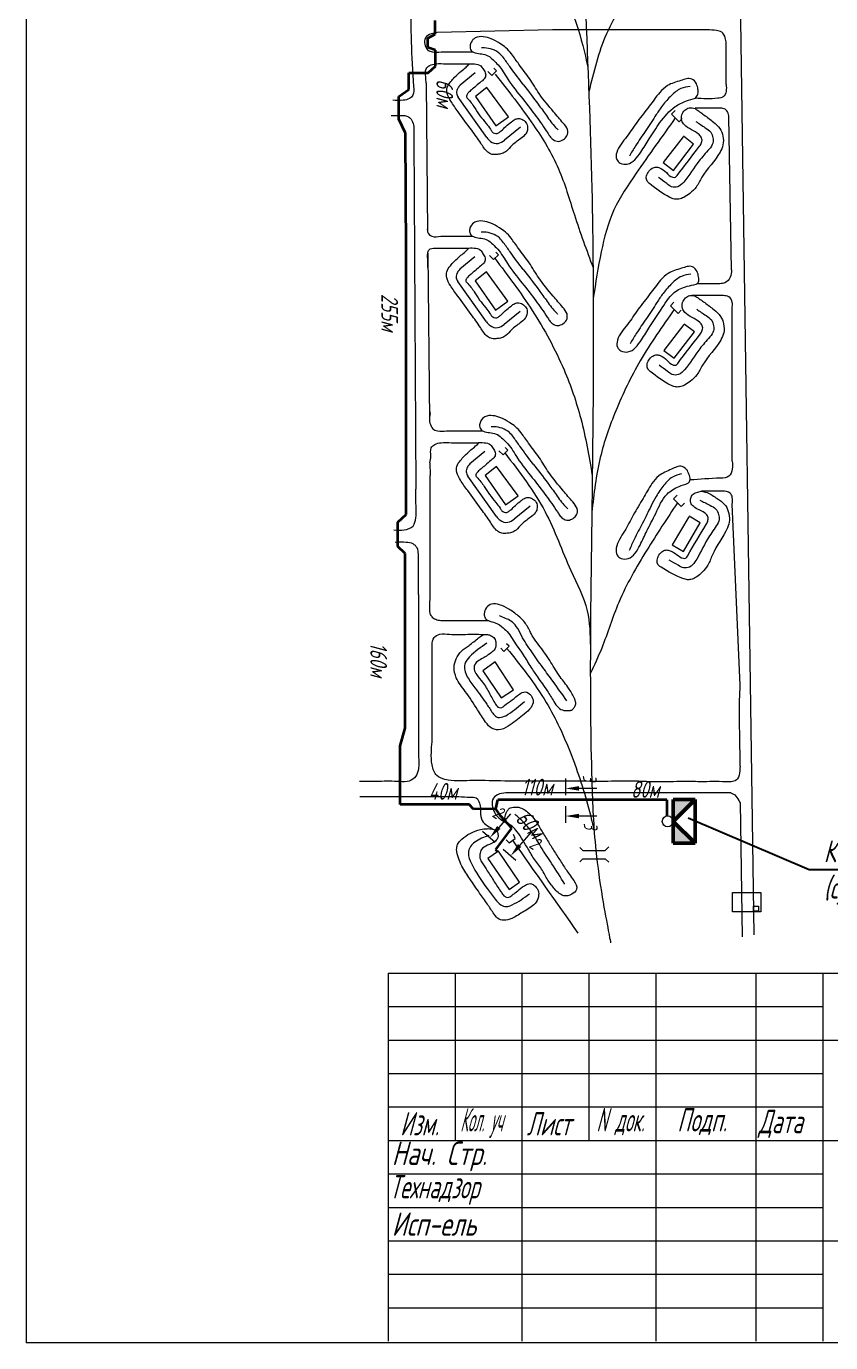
# Model space of a CAD drawing. Header units: millimetres. Extents: x 13096 to 18634, y -492 to 9335.
# Drawn here: x 16595 to 17082, y -492 to 305 of the extents above; entities that cross this region are included whole.
import ezdxf
from ezdxf import colors
from ezdxf.entities.mleader import LeaderData, LeaderLine
from ezdxf.math import Vec2, Vec3

# ---------------------------------------------------------------- set-up
doc = ezdxf.new("R2010")
doc.units = ezdxf.units.MM
for name, color, linetype, lineweight in [('Линия выноска', 137, 'Continuous', 20), ('Линия связи (Вновь)', 3, 'Continuous', 60), ('Рамка толстая', 7, 'Continuous', 60), ('Строительный', 251, 'Continuous', 13), ('ТаБлица', 253, 'Continuous', 25), ('текст', 7, 'Continuous', 25), ('Щиты пульты (Вновь)', 5, 'Continuous', 50), ('Элемент эл. схем', 7, 'Continuous', 35)]:
    doc.layers.add(name, color=color, linetype=linetype, lineweight=lineweight)
doc.styles.add('Simplex', font='simplex.shx', dxfattribs={"width": 0.7, "oblique": 15})

# ---------------------------------------------------------------- blocks, each defined once
blk = doc.blocks.new('A$C4BB167BF')
at = {"layer": 'Щиты пульты (Вновь)', "true_color": 0xc7c8ca}
h = blk.add_hatch(color=9, dxfattribs=at)
h.paths.add_polyline_path([(0, 3), (0, 0), (3, 3)])
h.paths.add_polyline_path([(6, 3), (3, 3), (6, 0)])
at = {"layer": 'Щиты пульты (Вновь)', "color": 252, "true_color": 0x939598}
for p, q in [((0, 3), (0, 0)), ((6, 3), (0, 3)), ((0, 0), (3, 3)), ((3, 3), (6, 0)), ((6, 0), (6, 3)), ((0, 0), (6, 0))]:
    blk.add_line(p, q, dxfattribs=at)
blk = doc.blocks.new('_None')

msp = doc.modelspace()

# ---------------------------------------------------------------- linework, layer by layer
at = {"color": 18, "lineweight": 20, "true_color": 0x000000}
for p, q in [((17021.50681, -159.52561), (17023.89668, -160.69857)), ((17023.89668, -160.69857), (17025.71177, -163.11622)), ((17025.71177, -163.11622), (17026.35766, -164.06932)), ((17026.35766, -164.06932), (17027.15426, -165.61238)), ((16814.02055, -268.63448), (17563.27055, -268.63448)), ((16814.02055, -268.63448), (16814.02055, -491.38448)), ((16854.52055, -268.63448), (16854.52055, -369.88448)), ((16895.02055, -268.63448), (16895.02055, -491.38448)), ((16935.52055, -268.63448), (16935.52055, -369.88448)), ((16976.02055, -268.63448), (16976.02055, -491.38448)), ((17036.77055, -268.63448), (17036.77055, -491.38448)), ((17077.27055, -268.63448), (17077.27055, -491.38448)), ((16814.02055, -288.88448), (17077.27055, -288.88448)), ((16814.02055, -309.13448), (17077.27055, -309.13448)), ((17077.27055, -309.13448), (17563.27055, -309.13448)), ((16814.02055, -329.38448), (17077.27055, -329.38448)), ((16814.02055, -349.63448), (17077.27055, -349.63448)), ((16814.02055, -369.88448), (17563.27055, -369.88448)), ((16814.02055, -390.13448), (17077.27055, -390.13448)), ((16814.02055, -410.38448), (17077.27055, -410.38448)), ((16814.02055, -430.63448), (17077.27055, -430.63448)), ((17077.27055, -430.63448), (17563.27055, -430.63448)), ((16814.02055, -450.88448), (17077.27055, -450.88448)), ((16814.02055, -471.13448), (17077.27055, -471.13448))]:
    msp.add_line(p, q, dxfattribs=at)
for points in [[(17022.63284, -219.80198), (17039.67821, -219.80198), (17039.67821, -231.47258), (17022.57566, -231.47258)], [(17035.28784, -228.04621), (17038.35394, -228.04621), (17038.35394, -231.12932), (17035.28784, -231.12932)]]:
    msp.add_lwpolyline(points, close=True, dxfattribs=at)
at = {"layer": 'Линия связи (Вновь)', "color": 18, "lineweight": 35, "true_color": 0x000000}
for p, q in [((16842.45811, 299.70738), (16842.45811, 308.06943)), ((16838.01745, 297.34639), (16842.45811, 299.70738)), ((16838.01745, 291.70744), (16838.01745, 297.34639)), ((16842.59554, 290.04137), (16838.01745, 291.70744)), ((16842.59554, 280.4249), (16842.59554, 290.04137)), ((16838.1233, 276.44233), (16842.59554, 280.4249)), ((16826.4476, 276.44233), (16838.1233, 276.44233)), ((16826.4476, 266.21803), (16826.4476, 276.44233)), ((16820.5421, 262.02754), (16826.4476, 266.21803)), ((16820.5421, 248.30305), (16820.5421, 262.02754)), ((16824.48448, 239.96304), (16820.5421, 248.30305)), ((16824.79029, 167.52391), (16824.48448, 239.96304)), ((16824.86844, 8.93744), (16824.79029, 167.52391)), ((16819.92582, 4.43196), (16824.86844, 8.93744)), ((16819.91555, -10.36771), (16819.92582, 4.43196)), ((16824.37221, -14.48341), (16819.91555, -10.36771)), ((16824.32984, -120.37387), (16824.37221, -14.48341)), ((16821.22522, -131.04432), (16824.32984, -120.37387)), ((16821.26026, -166.62016), (16821.22389, -131.00389)), ((16862.95461, -166.59944), (16821.26026, -166.62016)), ((16865.64878, -169.31626), (16862.95461, -166.59944)), ((16879.24687, -169.141), (16880.43635, -163.62748)), ((16982.80931, -163.62748), (16880.43635, -163.62748)), ((16982.80931, -163.62748), (16982.80931, -173.4581)), ((16879.24687, -169.141), (16865.64878, -169.31626)), ((16881.92752, -173.31238), (16879.24687, -169.141)), ((16888.93433, -180.76935), (16881.92752, -173.31238)), ((16879.1866, -193.67829), (16888.93433, -180.76935)), ((16880.15553, -195.13665), (16879.1866, -193.67829))]:
    msp.add_line(p, q, dxfattribs=at)
at = {"layer": 'Рамка толстая', "color": 18, "lineweight": 20, "true_color": 0x000000}
for p in [(16594.79145, 840.81218), (17563.41645, -492.31282)]:
    msp.add_line(p, (16594.79145, -492.31282), dxfattribs=at)
at = {"layer": 'Строительный', "color": 18, "lineweight": 20, "true_color": 0x000000}
for p, q in [((17021.0056, 734.7993), (17035.5467, -245.49587)), ((16913.4252, 302.37436), (16843.617, 300.78633)), ((16999.5393, 302.37436), (16913.4252, 302.37436)), ((17018.67632, 269.29664), (17018.67632, 295.09515)), ((16879.67124, 277.67448), (16878.03444, 279.31128)), ((16866.756, 276.46272), (16857.65618, 269.00792)), ((16874.27316, 277.28758), (16876.77875, 274.78199)), ((16876.77875, 274.78199), (16879.67124, 277.67448)), ((16836.96938, 270.1463), (16837.86617, 180.06667)), ((16873.74582, 237.20077), (16856.38208, 261.597)), ((16985.57489, 251.35746), (16987.77313, 253.61038)), ((16990.23123, 246.81412), (16985.57489, 251.35746)), ((16992.12446, 248.75445), (16990.23123, 246.81412)), ((17003.83194, 254.96053), (16999.93242, 254.96053)), ((17022.00427, 157.22654), (17020.42921, 249.63146)), ((16894.18438, 243.51844), (16884.46383, 235.57978)), ((16829.4366, 237.52068), (16830.77606, 24.37382)), ((16880.74052, 166.2362), (16879.10372, 167.873)), ((16837.99421, 167.20468), (16839.00291, 65.88377)), ((16866.49815, 164.92624), (16857.39833, 157.47143)), ((16875.34245, 165.84929), (16877.84804, 163.34371)), ((16877.84804, 163.34371), (16880.74052, 166.2362)), ((16873.48798, 125.66428), (16856.12423, 150.06052)), ((17014.84739, 148.68103), (17000.94405, 148.68103)), ((16984.90849, 135.32556), (16987.10673, 137.57847)), ((17017.14577, 141.60124), (16997.9021, 141.60124)), ((16893.92653, 131.98195), (16884.20598, 124.04329)), ((16989.56483, 130.78222), (16984.90849, 135.32556)), ((16991.45807, 132.72254), (16989.56483, 130.78222)), ((17022.4459, 41.21944), (17022.4459, 134.80791)), ((16883.55601, 45.13604), (16886.4485, 48.02853)), ((16886.4485, 48.02853), (16884.81169, 49.66533)), ((16839.2569, 40.37172), (16839.33323, 32.70392)), ((16872.57881, 47.09487), (16863.47899, 39.64006)), ((16881.05042, 47.64163), (16883.55601, 45.13604)), ((16839.33323, -42.45337), (16839.33323, 32.70392)), ((16879.56864, 7.83291), (16862.2049, 32.22914)), ((16986.86634, 18.42922), (16989.06458, 20.68214)), ((16991.52268, 13.88588), (16986.86634, 18.42922)), ((16900.0072, 14.15058), (16890.28664, 6.21192)), ((16993.41591, 15.8262), (16991.52268, 13.88588)), ((17027.19222, -94.18376), (17022.4459, 15.29893)), ((16832.34829, -39.34607), (16832.34829, -15.07947)), ((16832.34829, -39.34607), (16832.34829, -136.36869)), ((16887.1764, -70.69306), (16884.02365, -73.84581)), ((16887.1764, -70.69306), (16885.65299, -69.16965)), ((16840.56267, -128.67306), (16840.56267, -73.92338)), ((16884.02365, -73.84581), (16882.13838, -71.96053)), ((16796.8703, -161.59723), (16856.84008, -161.59723)), ((17021.50681, -159.52561), (16888.81515, -159.52561)), ((17027.19222, -165.30084), (17028.39323, -246.68225)), ((16885.42109, -187.85288), (16887.24394, -189.67573)), ((16887.24394, -189.67573), (16891.00873, -187.07202)), ((16891.00873, -187.07202), (16889.80816, -184.77125)), ((16930.06482, -192.51224), (16931.86802, -194.31545)), ((16931.86802, -194.31545), (16945.42441, -194.31545)), ((16945.42441, -194.31545), (16947.56297, -192.17688)), ((16930.06482, -201.15442), (16931.86802, -199.35121)), ((16931.86802, -199.35121), (16945.42441, -199.35121)), ((16945.42441, -199.35121), (16947.56297, -201.48977))]:
    msp.add_line(p, q, dxfattribs=at)
for points in [[(16873.78865, 267.47685), (16866.87901, 262.05921), (16879.29888, 244.32084), (16886.82077, 249.73847), (16873.78865, 267.47685)], [(16992.59639, 237.73394), (16980.64369, 222.03568), (16986.89914, 217.27276), (16999.03419, 233.21052), (16992.77874, 237.97344)], [(16873.5308, 155.94036), (16866.62116, 150.52273), (16879.04103, 132.78435), (16886.56292, 138.20199), (16873.5308, 155.94036)], [(16993.01727, 124.06043), (16981.06456, 108.36217), (16987.32001, 103.59925), (16999.45507, 119.53701), (16993.19962, 124.29992)], [(16879.61147, 38.10899), (16872.70182, 32.69136), (16885.12169, 14.95298), (16892.64358, 20.37061), (16879.61147, 38.10899)], [(16996.10175, 7.66352), (16986.09033, -9.33866), (16992.86536, -13.32801), (17003.02952, 3.93355), (16996.25449, 7.9229)], [(16878.69773, -80.13079), (16871.32948, -85.55488), (16882.34306, -101.98214), (16889.94399, -97.10045), (16878.69773, -80.13079)], [(16880.77025, -194.72809), (16874.30249, -199.21535), (16887.32596, -217.98687), (16893.61372, -213.6245), (16880.77025, -194.72809)]]:
    msp.add_lwpolyline(points, dxfattribs=at)
msp.add_open_spline([(16963.91894, 783.97319), (16954.5319, 769.79349), (16963.91894, 783.97319), (16927.61956, 718.18898), (16931.40155, 585.31163), (16927.61394, 413.13186), (16939.57562, 215.08125), (16937.66145, 21.24815), (16935.52871, -112.68672), (16939.11524, -199.64861), (16948.74905, -250.32566), (16948.74905, -250.32566), (16948.74905, -250.32566), (16948.74905, -250.32566), (16948.74905, -250.32566), (16948.74905, -250.32566), (16948.74905, -250.32566), (16948.74905, -250.32566), (16948.74905, -250.32566)], degree=3, knots=[0, 0, 0, 0, 25.836333109, 49.871244762, 76.873917157, 116.334767859, 166.936096042, 211.721259242, 248.246118291, 257.850777941, 271.152471293, 282.284588503, 290.662390358, 305.749777897, 312.760031631, 324.633986925, 330.142951601, 332.123990533, 332.123990533, 332.123990533, 332.123990533], dxfattribs=at)
for points in [[(16877.87688, 392.29023), (16899.33527, 365.16975), (16916.39857, 332.88347), (16928.04404, 305.9345), (16934.94836, 279.84718)], [(16986.54876, 362.73853), (16965.44502, 332.28416), (16946.21716, 299.95568), (16935.51452, 264.87102)], [(16827.66784, 321.0091), (16829.37773, 268.08204), (16828.90952, 262.92126), (16826.84111, 260.85284), (16823.02608, 259.79259), (16816.72107, 259.79259)], [(16843.617, 300.78633), (16840.05742, 299.94551), (16836.59534, 297.50661), (16836.15148, 293.78173), (16837.88252, 290.35698), (16840.72321, 289.02667), (16846.09387, 289.02667)], [(16910.64499, 240.07415), (16903.68525, 249.94863), (16895.45513, 260.61638), (16886.54342, 272.46638), (16880.57793, 281.17692), (16877.58017, 284.17468), (16874.41429, 286.72989), (16870.64066, 287.80994), (16866.65634, 288.53655), (16864.28053, 289.96658), (16863.55323, 292.71506), (16864.28053, 295.05285), (16866.78189, 297.55421), (16871.61767, 298.2201), (16876.42415, 296.95643), (16881.59724, 294.16991), (16885.26536, 291.5478), (16888.66507, 287.83647), (16893.22918, 281.58188), (16899.60409, 272.93838), (16905.49068, 263.79943), (16914.20439, 252.77309), (16920.0142, 245.96813), (16922.56721, 242.02366), (16922.25178, 238.20303), (16920.12535, 236.0766), (16917.11529, 234.92194), (16913.95543, 235.9534), (16911.94632, 238.0091), (16910.64499, 240.07415)], [(17018.67632, 295.09515), (17017.92369, 298.52147), (17016.06561, 300.99306), (17012.90146, 301.97802), (17007.27794, 302.37436), (16999.5393, 302.37436)], [(16846.09387, 289.02667), (16852.21787, 289.02667), (16858.78611, 289.02667), (16863.24312, 289.02667), (16865.45355, 289.02667)], [(16896.07852, 268.92173), (16888.08017, 279.57929), (16884.19104, 285.00302), (16881.63074, 287.96125), (16877.16929, 290.56945), (16872.41737, 291.49951), (16870.49993, 291.49951)], [(16836.96938, 270.1463), (16836.70512, 273.88484), (16836.96938, 278.72839), (16839.0378, 280.79681), (16842.85282, 281.85706), (16849.15784, 281.85706)], [(16849.15784, 281.85706), (16856.01297, 281.85706), (16862.1165, 281.85706), (16866.25385, 281.85706), (16870.08449, 280.56975), (16871.67379, 278.33054), (16873.02243, 275.83834), (16872.61492, 273.35486), (16870.39515, 271.13508), (16867.07259, 268.32547), (16864.44596, 266.06406), (16862.46671, 264.27424), (16861.55385, 262.93498), (16861.34272, 261.81337), (16861.89031, 261.05588), (16866.333, 255.36995), (16869.60396, 250.41428), (16873.32063, 245.76062), (16875.90308, 242.27728), (16877.05527, 240.63449), (16878.34026, 239.82779), (16879.96386, 239.62829), (16880.85815, 240.07934), (16882.49631, 241.29737), (16885.19329, 243.88825), (16888.73371, 246.7806), (16890.93417, 248.26839), (16893.46803, 248.66809), (16896.26861, 247.51339), (16898.17, 244.98193), (16898.29948, 241.67975), (16897.27104, 239.36784), (16894.24228, 236.58592), (16888.93911, 232.34941), (16885.59784, 229.00814), (16882.8851, 227.47685), (16880.15994, 227.04256), (16877.06844, 227.04256), (16874.32597, 228.41249), (16870.11317, 233.76873), (16864.56703, 241.62431), (16856.33528, 252.84216), (16851.94415, 259.16757), (16849.77585, 263.83917), (16849.77585, 267.49951), (16851.93529, 271.12062), (16854.13689, 273.69236)], [(16854.13689, 273.69236), (16858.26294, 277.46505), (16861.14583, 279.87009), (16863.1659, 281.89015)], [(16878.80321, 275.65001), (16901.97475, 244.78383), (16917.13889, 218.31094), (16926.7937, 190.33846), (16938.07307, 158.52203)], [(17000.17909, 260.98921), (16994.62423, 259.41472), (16987.88616, 255.97554), (16978.61918, 246.2521), (16972.05801, 236.43952), (16966.9643, 228.41376), (16958.78856, 221.12771), (16954.59675, 221.76752), (16952.43977, 223.9245), (16952.43977, 228.17062), (16958.58905, 237.81327), (16965.0222, 246.93742), (16972.12811, 256.19849), (16978.50078, 264.4637), (16983.19701, 268.67199), (16991.28954, 271.75471), (16997.86835, 272.62719), (17000.71977, 269.77577), (17001.59441, 266.57807), (17001.59441, 263.55351), (17000.17909, 260.98921)], [(16857.65618, 269.00792), (16856.1626, 267.08373), (16855.38739, 264.19436), (16856.38208, 261.597)], [(16896.07852, 268.92173), (16904.8846, 257.34978), (16909.86366, 250.48043), (16915.39596, 243.37422), (16916.8969, 241.87327)], [(16996.896, 268.19948), (16991.24823, 266.86741), (16985.53032, 262.69288), (16980.11611, 256.53092), (16976.37746, 251.13229), (16970.07529, 241.41082), (16963.78865, 232.1985), (16960.06888, 225.97125)], [(17018.67632, 269.29664), (17018.67632, 265.1833), (17016.88654, 261.93626), (17013.70414, 260.98921), (17000.17909, 260.98921)], [(16999.93242, 254.74883), (16996.26285, 255.22206), (16993.62698, 253.77181), (16991.88259, 250.9845), (16991.88259, 247.45677), (16993.27513, 245.07183), (17002.32661, 239.01009), (17003.86005, 236.96642), (17003.86005, 234.24946), (17002.50028, 231.91567), (16988.97591, 214.17868), (16987.9719, 213.17467), (16986.34167, 213.17467), (16982.52583, 216.00673), (16978.33461, 218.92872), (16976.33564, 219.38958), (16973.90613, 218.62148), (16971.37731, 216.09265), (16970.36128, 213.23645), (16970.88407, 210.77852), (16972.29805, 209.36454), (16984.60658, 201.01944), (16987.36916, 199.99545), (16990.06412, 199.99545), (16993.01779, 201.0078), (16996.68292, 203.4202), (17000.54491, 207.28218), (17004.03014, 213.17402), (17014.99917, 228.33025), (17016.8025, 232.72393), (17016.70344, 238.11217), (17014.94621, 242.64455), (17010.98599, 246.60477), (17005.28293, 250.95163), (16999.93242, 254.74883)], [(17020.42921, 249.63146), (17019.59151, 252.79929), (17017.50307, 254.62985), (17014.46491, 254.96053), (17003.83194, 254.96053)], [(16815.74057, 250.49105), (16821.46438, 250.63914), (16826.30793, 249.70913), (16828.37635, 247.64072), (16829.4366, 243.82569), (16829.4366, 237.52068)], [(16987.90306, 249.08579), (16964.18175, 215.56382), (16950.75653, 193.36988), (16943.05103, 168.11072), (16938.19415, 139.77652)], [(17000.43506, 246.95885), (17006.08712, 243.16135), (17009.35936, 240.45357), (17010.64843, 236.95327), (17010.64843, 233.89942), (17008.43567, 230.23402), (17002.25276, 222.98635), (16993.01028, 210.22783), (16989.40027, 207.45015), (16985.66852, 207.45015), (16982.72107, 209.32385), (16977.72987, 213.05206)], [(16873.74582, 237.20077), (16875.95538, 234.91673), (16880.63847, 233.68609), (16884.46383, 235.57978)], [(16837.7753, 189.19425), (16837.78463, 188.25659), (16837.80411, 186.30056), (16837.83446, 183.25195), (16837.86617, 180.06667), (16840.46536, 177.49019), (16845.83602, 177.49019)], [(16910.38714, 128.53767), (16903.4274, 138.41214), (16895.19728, 149.07989), (16886.28557, 160.92989), (16880.32009, 169.64044), (16877.32233, 172.6382), (16874.15644, 175.1934), (16870.38281, 176.27346), (16866.39849, 177.00007), (16864.02268, 178.43009), (16863.29538, 181.17857), (16864.02268, 183.51636), (16866.52404, 186.01772), (16871.35982, 186.68362), (16876.16631, 185.41995), (16881.33939, 182.63343), (16885.00751, 180.01132), (16888.40722, 176.29999), (16892.97133, 170.04539), (16899.34624, 161.4019), (16905.23283, 152.26294), (16913.94654, 141.2366), (16919.75635, 134.43164), (16922.30936, 130.48717), (16921.99393, 126.66654), (16919.8675, 124.54012), (16916.85744, 123.38546), (16913.69758, 124.41691), (16911.68847, 126.47261), (16910.38714, 128.53767)], [(16845.83602, 177.49019), (16851.96002, 177.49019), (16858.52826, 177.49019), (16862.98527, 177.49019), (16865.1957, 177.49019)], [(16895.82067, 157.38525), (16887.82232, 168.0428), (16883.93319, 173.46653), (16881.37289, 176.42476), (16876.91145, 179.03296), (16872.15952, 179.96303), (16870.24208, 179.96303)], [(16838.07964, 158.62344), (16838.0424, 162.36424), (16837.99421, 167.20468), (16838.77995, 169.26032), (16842.59497, 170.32057), (16848.89999, 170.32057)], [(16848.89999, 170.32057), (16855.75512, 170.32057), (16861.85865, 170.32057), (16865.996, 170.32057), (16869.82664, 169.03327), (16871.41594, 166.79406), (16872.76459, 164.30186), (16872.35708, 161.81838), (16870.1373, 159.5986), (16866.81474, 156.78898), (16864.18811, 154.52757), (16862.20886, 152.73776), (16861.296, 151.3985), (16861.08488, 150.27689), (16861.63246, 149.5194), (16866.07515, 143.83347), (16869.34611, 138.8778), (16873.06278, 134.22413), (16875.64523, 130.7408), (16876.79743, 129.098), (16878.08241, 128.29131), (16879.70601, 128.0918), (16880.6003, 128.54286), (16882.23846, 129.76088), (16884.93544, 132.35177), (16888.47587, 135.24412), (16890.67632, 136.7319), (16893.21018, 137.13161), (16896.01076, 135.97691), (16897.91215, 133.44544), (16898.04163, 130.14326), (16897.01319, 127.83135), (16893.98443, 125.04943), (16888.68126, 120.81292), (16885.33999, 117.47166), (16882.62726, 115.94037), (16879.90209, 115.50607), (16876.81059, 115.50607), (16874.06812, 116.876), (16869.85532, 122.23225), (16864.30919, 130.08783), (16856.07743, 141.30568), (16851.6863, 147.63108), (16849.518, 152.30269), (16849.518, 155.96302), (16851.67744, 159.58414), (16853.87904, 162.15588)], [(16853.87904, 162.15588), (16858.00509, 165.92857), (16860.88799, 168.3336), (16862.90805, 170.35367)], [(16878.54536, 164.11353), (16901.2747, 132.46881), (16920.51907, 96.52816), (16930.65366, 67.12576), (16937.61982, 32.60754)], [(17000.59996, 148.40587), (16995.04511, 147.16935), (16987.22682, 143.38225), (16979.04006, 132.57859), (16972.47888, 122.76601), (16967.38518, 114.74025), (16959.20943, 107.4542), (16955.01762, 108.09401), (16952.86064, 110.25098), (16952.86064, 114.4971), (16959.00992, 124.13975), (16965.44307, 133.26391), (16972.54899, 142.52498), (16978.92166, 150.79019), (16983.61789, 154.99848), (16991.71041, 158.0812), (16998.28923, 158.95368), (17001.14065, 156.10226), (17002.01529, 152.90456), (17002.01529, 149.88), (17000.59996, 148.40587)], [(16857.39833, 157.47143), (16855.90475, 155.54725), (16855.12954, 152.65787), (16856.12423, 150.06052)], [(16895.82067, 157.38525), (16904.62676, 145.81329), (16909.60581, 138.94395), (16915.13811, 131.83773), (16916.63906, 130.33679)], [(16997.31687, 154.52597), (16991.66911, 153.19389), (16985.9512, 149.01937), (16980.53698, 142.85741), (16976.79834, 137.45878), (16970.49616, 127.7373), (16964.20953, 118.52499), (16960.48975, 112.29773)], [(17022.00427, 157.22654), (17021.21234, 152.60821), (17017.95537, 149.35123), (17014.84739, 148.68103)], [(17000.3533, 141.07532), (16996.68372, 141.54855), (16994.04786, 140.0983), (16992.30347, 137.31099), (16992.30347, 133.78326), (16993.696, 131.39832), (17002.74748, 125.33658), (17004.28092, 123.29291), (17004.28092, 120.57595), (17002.92116, 118.24216), (16989.39679, 100.50517), (16988.39278, 99.50115), (16986.76255, 99.50115), (16982.94671, 102.33322), (16978.75549, 105.2552), (16976.75651, 105.71607), (16974.32701, 104.94797), (16971.79818, 102.41914), (16970.78216, 99.56294), (16971.30495, 97.10501), (16972.71893, 95.69103), (16985.02746, 87.34592), (16987.79004, 86.32194), (16990.48499, 86.32194), (16993.43866, 87.33428), (16997.1038, 89.74669), (17000.96578, 93.60867), (17004.45102, 99.5005), (17015.42005, 114.65673), (17017.22338, 119.05042), (17017.12432, 124.43866), (17015.36709, 128.97104), (17011.40687, 132.93126), (17005.70381, 137.27812), (17000.3533, 141.07532)], [(17022.4459, 134.80791), (17022.4459, 137.44272), (17020.28933, 140.75165), (17017.14577, 141.60124)], [(16987.23666, 133.05389), (16966.66033, 102.03825), (16951.85982, 71.74391), (16942.47411, 43.61344), (16937.33963, 10.43973)], [(17000.85593, 133.28534), (17006.50799, 129.48784), (17009.78023, 126.78005), (17011.0693, 123.27976), (17011.0693, 120.22591), (17008.85654, 116.56051), (17002.67364, 109.31284), (16993.43116, 96.55432), (16989.82114, 93.77663), (16986.08939, 93.77663), (16983.14195, 95.65034), (16978.15074, 99.37855)], [(16873.48798, 125.66428), (16875.69753, 123.38024), (16880.38062, 122.1496), (16884.20598, 124.04329)], [(16839.13367, 71.39176), (16839.31715, 70.55094), (16839.01136, 68.11204), (16839.29137, 64.38717), (16841.02241, 60.96242), (16843.86309, 59.63211), (16849.23376, 59.63211)], [(16916.46781, 10.70629), (16909.50807, 20.58077), (16901.27794, 31.24852), (16892.36623, 43.09852), (16886.40075, 51.80906), (16883.40299, 54.80682), (16880.2371, 57.36203), (16876.46348, 58.44208), (16872.47915, 59.16869), (16870.10334, 60.59872), (16869.37604, 63.3472), (16870.10334, 65.68499), (16872.6047, 68.18635), (16877.44048, 68.85224), (16882.24697, 67.58858), (16887.42006, 64.80206), (16891.08817, 62.17994), (16894.48788, 58.46862), (16899.05199, 52.21402), (16905.42691, 43.57052), (16911.3135, 34.43157), (16920.0272, 23.40523), (16925.83702, 16.60027), (16928.39002, 12.6558), (16928.07459, 8.83517), (16925.94817, 6.70875), (16922.9381, 5.55408), (16919.77825, 6.58554), (16917.76913, 8.64124), (16916.46781, 10.70629)], [(16849.23376, 59.63211), (16858.04068, 59.65881), (16864.60892, 59.65881), (16869.06594, 59.65881), (16871.27636, 59.65881)], [(16901.90133, 39.55387), (16893.90299, 50.21143), (16890.01385, 55.63516), (16887.45355, 58.59339), (16882.99211, 61.20159), (16878.24018, 62.13166), (16876.32274, 62.13166)], [(16839.2569, 40.37172), (16839.84501, 44.49028), (16840.10927, 49.33383), (16842.17768, 51.40224), (16845.99271, 52.46249), (16852.29772, 52.46249)], [(16852.29772, 52.46249), (16861.83578, 52.4892), (16867.93931, 52.4892), (16872.07667, 52.4892), (16875.9073, 51.20189), (16877.49661, 48.96268), (16878.84525, 46.47049), (16878.43774, 43.987), (16876.21796, 41.76723), (16872.8954, 38.95761), (16870.26877, 36.6962), (16868.28952, 34.90639), (16867.37667, 33.56712), (16867.16554, 32.44552), (16867.71313, 31.68802), (16872.15581, 26.0021), (16875.42677, 21.04642), (16879.14344, 16.39276), (16881.7259, 12.90942), (16882.87809, 11.26663), (16884.16307, 10.45993), (16885.78668, 10.26043), (16886.68096, 10.71148), (16888.31913, 11.92951), (16891.0161, 14.5204), (16894.55653, 17.41274), (16896.75699, 18.90053), (16899.29084, 19.30024), (16902.09142, 18.14553), (16903.99281, 15.61407), (16904.1223, 12.31189), (16903.09385, 9.99998), (16900.06509, 7.21806), (16894.76192, 2.98155), (16891.42066, -0.35971), (16888.70792, -1.891), (16885.98275, -2.3253), (16882.89125, -2.3253), (16880.14879, -0.95537), (16875.93598, 4.40087), (16870.38985, 12.25646), (16862.15809, 23.4743), (16857.76696, 29.79971), (16855.59866, 34.47132), (16855.59866, 38.13165), (16857.75811, 41.75277), (16859.95971, 44.32451)], [(16859.95971, 44.32451), (16864.08576, 48.09719), (16866.96865, 50.50223), (16868.98871, 52.5223)], [(16884.62603, 46.28216), (16909.06347, 10.66121), (16924.68743, -24.95973), (16934.50666, -49.21135), (16936.46931, -71.04567)], [(17022.4459, 41.21944), (17022.4459, 36.59021), (17020.38521, 32.15779), (17015.35705, 31.04969), (16996.89879, 29.94591)], [(16863.47899, 39.64006), (16861.98541, 37.71588), (16861.21021, 34.8265), (16862.2049, 32.22914)], [(16901.90133, 39.55387), (16910.70742, 27.98192), (16915.68648, 21.11258), (16921.21877, 14.00636), (16922.71972, 12.50541)], [(16995.57225, 27.90915), (16990.20271, 26.0241), (16982.8874, 21.33858), (16976.03637, 9.6422), (16970.68225, -0.87775), (16966.57389, -9.44979), (16959.31761, -17.65198), (16955.07954, -17.51261), (16952.68251, -15.62598), (16952.18014, -11.40969), (16957.14536, -1.10722), (16962.45381, 8.71398), (16968.4141, 18.75073), (16973.76411, 27.71187), (16977.92945, 32.44624), (16985.60041, 36.46477), (16992.02979, 38.10948), (16995.19855, 35.61545), (16996.44538, 32.5437), (16996.80323, 29.54038), (16995.57225, 27.90915)], [(16991.58813, 33.59783), (16986.13763, 31.6069), (16980.95379, 26.78519), (16976.30665, 20.02592), (16973.233, 14.22288), (16968.12528, 3.82405), (16962.97275, -6.06736), (16960.01588, -12.69098)], [(16817.44519, -0.26377), (16823.59385, -0.26377), (16829.02448, 2.04477), (16830.77606, 6.96644), (16830.77606, 16.82727), (16830.77606, 24.37382)], [(16989.19451, 16.15755), (16970.68201, -12.537), (16953.68599, -44.19215), (16943.32167, -71.87134), (16936.43929, -87.3997)], [(17003.63416, 23.16585), (17000.74695, 22.38901), (16998.18327, 20.755), (16997.1052, 18.23035), (16997.29641, 16.24363), (16999.06866, 13.79855), (17005.61264, 10.08192), (17007.3771, 8.23404), (17007.69856, 5.53616), (17006.62446, 3.05789), (16995.29363, -16.15465), (16994.41546, -17.2704), (16992.79668, -17.46328), (16988.67257, -15.10258), (16984.16507, -12.697), (16982.12561, -12.47588), (16979.80405, -13.52603), (16977.59218, -16.33629), (16976.92122, -19.29264), (16977.73115, -21.67145), (16979.30249, -22.90821), (16992.51191, -29.73842), (16995.37624, -30.42836), (16998.05227, -30.10951), (17000.86541, -28.75481), (17004.21938, -25.92572), (17007.59732, -21.63393), (17010.36098, -15.37113), (17019.45977, 0.97644), (17020.7306, 5.55262), (17019.99473, 10.89129), (17017.7136, 15.18394), (17013.31264, 18.64779), (17007.13534, 22.28937), (17003.63416, 23.16585)], [(17002.79392, 17.75106), (17008.85558, 14.64895), (17012.4252, 12.34734), (17014.11936, 9.02414), (17014.48067, 5.99174), (17012.71712, 2.09028), (17007.43515, -5.83801), (16999.7671, -19.60042), (16996.51108, -22.78572), (16992.80554, -23.22724), (16989.65711, -21.71542), (16984.25987, -18.60393)], [(17022.4459, 15.29893), (17022.4459, 19.35475), (17021.15397, 21.996), (17016.38485, 23.13537), (17003.78804, 23.13537)], [(16879.56864, 7.83291), (16881.77819, 5.54887), (16886.46128, 4.31823), (16890.28664, 6.21192)], [(16832.34829, -15.07947), (16831.47028, -11.15283), (16829.12287, -8.80542), (16824.88242, -7.86203), (16818.16043, -7.86203)], [(16875.13296, -55.30527), (16865.74072, -55.30527), (16852.54579, -55.30527), (16846.75018, -55.30527), (16843.42366, -54.83932), (16840.97727, -53.42635), (16839.71587, -51.59331), (16839.18034, -47.69809), (16839.33323, -42.45337)], [(16924.38467, -109.51987), (16920.45654, -109.51987), (16917.08646, -107.89853), (16914.37716, -104.13552), (16910.34626, -97.73179), (16904.38534, -89.26026), (16900.35444, -83.31865), (16895.85368, -75.97075), (16889.69528, -67.09704), (16886.85384, -62.73986), (16883.67243, -59.55846), (16878.89593, -56.58334), (16874.54877, -55.13354), (16872.86261, -53.83402), (16872.12274, -51.11593), (16873.56103, -47.36731), (16876.64178, -45.19437), (16881.37751, -45.57206), (16886.98752, -48.22884), (16892.72506, -52.3073), (16896.17247, -55.63247), (16899.72554, -61.32546), (16901.87481, -65.29243), (16905.26269, -69.98729), (16911.883, -79.38), (16917.59308, -88.38658), (16922.76614, -95.40001), (16926.27454, -101.12775), (16927.52479, -104.29292), (16927.26274, -106.77744), (16926.17057, -108.37699), (16925.03837, -109.33442), (16924.38467, -109.51987)], [(16922.16062, -103.75861), (16913.89737, -92.06339), (16907.62265, -83.55671), (16900.94202, -74.17226), (16894.69013, -64.28324), (16891.61131, -58.74747), (16888.37348, -55.50963), (16885.13275, -53.869), (16881.41001, -52.22674)], [(16840.56267, -73.92338), (16840.56267, -70.08435), (16841.75907, -65.41368), (16845.22998, -63.50294), (16851.10928, -63.50294), (16862.32025, -63.50294), (16868.68416, -63.50294), (16873.39955, -63.54256)], [(16868.71456, -65.71573), (16862.9613, -70.17874), (16858.4441, -73.7267), (16855.21745, -78.3251), (16853.93186, -83.51323), (16855.26051, -89.77084), (16860.69339, -98.02624), (16868.13753, -109.11623), (16873.00957, -116.64044), (16876.90701, -120.53788), (16882.2633, -121.07655), (16887.97847, -118.27919), (16896.39584, -111.86458), (16900.5345, -107.72592), (16901.8808, -104.05249), (16900.51933, -100.62861), (16896.95136, -98.37728), (16893.46869, -99.63545), (16889.15556, -103.12077), (16884.45693, -106.63439), (16882.80619, -107.86476), (16881.12183, -107.86476), (16879.07465, -105.8132), (16875.3675, -99.28591), (16871.11464, -92.49957), (16867.62189, -88.1175), (16866.1315, -84.67869), (16866.1315, -82.85151), (16867.3798, -80.5603), (16870.54514, -78.40157), (16876.38068, -74.64952), (16878.53957, -72.49063), (16879.12802, -68.10229), (16877.9591, -65.521), (16875.32815, -63.90516), (16873.13025, -63.54839), (16871.17942, -64.05884), (16868.71456, -65.71573)], [(16873.66012, -68.92011), (16863.30892, -77.15957), (16860.39977, -81.51769), (16860.39977, -85.25507), (16861.9349, -89.19693), (16866.49819, -95.88041), (16873.7432, -105.84252), (16877.3498, -111.20899), (16879.61294, -113.47213), (16883.48644, -113.47213), (16886.76755, -111.82513), (16896.54219, -104.2064)], [(16885.86504, -72.00442), (16909.76174, -104.7619), (16924.53233, -135.64775), (16935.92959, -170.71991), (16938.75302, -182.59957)], [(17027.19222, -143.39752), (17026.98193, -125.58383), (17026.73986, -112.14609), (17027.19222, -94.18376)], [(17027.19222, -143.39752), (17024.12873, -152.22487), (17020.83815, -152.75794), (17012.46094, -152.57988), (17005.15316, -152.75794), (16995.35005, -152.57988), (16986.79456, -152.72377), (16975.19867, -152.84154), (16962.49141, -152.37554), (16949.30076, -152.49204), (16940.61784, -152.60855), (16931.96597, -152.37554), (16918.95892, -152.37554), (16903.3272, -152.37554), (16882.09778, -152.28813), (16863.51873, -152.07124), (16848.36759, -151.30162), (16843.51803, -148.99827), (16840.56267, -142.56522), (16840.161, -135.10021), (16840.56267, -128.67306)], [(16832.34829, -136.36869), (16832.51406, -142.42506), (16832.14835, -145.85843), (16829.99055, -150.42058), (16825.4074, -152.59243), (16819.42559, -152.59243), (16806.69945, -152.59243), (16796.59542, -152.59243)], [(16856.84008, -161.59723), (16863.70703, -162.06821), (16867.37381, -162.52089), (16869.27115, -165.67222), (16869.91487, -169.24437), (16870.48325, -175.25348), (16877.46404, -181.36446)], [(16888.81515, -159.52561), (16885.29877, -159.52561), (16880.24762, -160.6347), (16877.21268, -163.66964), (16877.21268, -167.94909), (16878.82876, -172.14496), (16885.95587, -177.82061)], [(16884.69031, -174.61252), (16885.43996, -176.89924), (16889.00221, -179.66179), (16891.32001, -181.97959), (16894.69704, -186.80819), (16898.09103, -192.29692), (16902.251, -199.20102), (16906.9348, -205.70262), (16910.75194, -212.3867), (16914.94395, -217.78284), (16917.61137, -220.45026), (16920.46256, -221.7597), (16925.16693, -220.85588), (16928.10571, -217.9171), (16926.38826, -212.54061), (16923.72214, -208.83893), (16919.80213, -202.99994), (16915.79163, -196.80097), (16911.98221, -190.65271), (16908.07532, -184.36705), (16904.50322, -178.43834), (16901.35931, -174.03471), (16898.42962, -171.10502), (16892.36709, -168.09419), (16888.96445, -168.36084), (16887.45184, -168.8093), (16886.32716, -170.10893), (16885.40654, -171.61653), (16884.99021, -172.86419), (16884.69031, -174.61252)], [(16920.94181, -214.73368), (16913.20349, -202.40891), (16906.46828, -192.08704), (16901.07625, -183.33265), (16896.53804, -177.92127), (16892.49418, -173.95699), (16890.61742, -172.44151)], [(16877.46404, -181.36446), (16875.37945, -181.15954), (16873.87505, -181.15954), (16870.01156, -181.70601), (16863.65036, -184.02036), (16858.64332, -187.50022), (16856.02433, -190.72315), (16855.45164, -193.75985), (16856.57163, -198.75202), (16858.6574, -203.93611), (16863.52195, -211.60407), (16869.38356, -220.14842), (16874.11069, -226.83155), (16878.13505, -232.91656), (16881.18648, -235.968), (16885.21085, -236.56513), (16890.0612, -234.91187), (16896.97644, -230.80324), (16903.60069, -225.66902), (16905.13933, -221.34759), (16904.49926, -217.87053), (16902.7384, -215.77143), (16900.74056, -214.51623), (16897.73597, -215.03061), (16893.27671, -218.07036), (16890.21036, -220.51805), (16888.31185, -221.92456), (16887.02178, -222.65304), (16885.50735, -222.65304), (16884.12925, -221.73234), (16882.55006, -219.69575), (16878.28188, -213.28064), (16874.01522, -206.58769), (16870.95962, -201.90973), (16869.58912, -199.09791), (16869.58912, -196.67797), (16870.50138, -193.7866), (16874.12293, -191.22613), (16878.93593, -188.74332), (16880.51236, -186.09259), (16880.35088, -183.98812), (16879.91468, -182.74739), (16878.46345, -181.77433), (16877.46404, -181.36446)], [(16875.02227, -185.28134), (16866.46043, -189.31998), (16863.92868, -191.85174), (16862.54987, -196.06818), (16864.41853, -202.20798), (16873.93639, -217.43033), (16878.82458, -223.82336), (16882.2472, -227.24598), (16885.53406, -228.31965), (16889.14787, -227.26144), (16899.55312, -220.60089)], [(16889.29405, -188.20616), (16928.95178, -244.43973)]]:
    msp.add_spline(points, degree=3, dxfattribs=at)
at = {"layer": 'Щиты пульты (Вновь)', "color": 18, "lineweight": 20, "true_color": 0x000000}
msp.add_circle((16983.30647, -176.72802), 3.3075, dxfattribs=at)
at = {"layer": 'Элемент эл. схем', "color": 18, "lineweight": 20, "true_color": 0x000000}
for p, q in [((16921.31487, -150.79321), (16921.32988, -160.91646)), ((16940.34126, -156.76327), (16929.57376, -156.77924)), ((16888.05341, -172.25051), (16880.99971, -180.38591)), ((16921.33967, -167.51646), (16921.35468, -177.63972)), ((16940.36606, -173.48652), (16929.59856, -173.50249)), ((16871.06321, -182.68978), (16878.71184, -189.32144)), ((16900.68867, -183.20579), (16893.63497, -191.34118)), ((16883.69847, -193.64505), (16891.3471, -200.27671))]:
    msp.add_line(p, q, dxfattribs=at)
for points in [[(16929.57172, -155.40424), (16929.5758, -158.15423), (16921.32377, -156.79147)], [(16929.59652, -172.12749), (16929.6006, -174.87749), (16921.34857, -173.51472)], [(16879.96083, -179.48516), (16882.03859, -181.28666), (16875.5952, -186.61919)], [(16892.59609, -190.44043), (16894.67385, -192.24193), (16888.23046, -197.57446)]]:
    msp.add_solid(points, dxfattribs=at)

# ---------------------------------------------------------------- block references
at = {"color": 18, "lineweight": 20, "true_color": 0x000000, "xscale": 4.41, "yscale": 4.41, "zscale": 4.41, "rotation": 90}
msp.add_blockref('A$C4BB167BF', (16999.84384, -189.95782), dxfattribs=at)

# ---------------------------------------------------------------- texts
at = {"color": 18, "lineweight": 20, "true_color": 0x000000, "style": 'Simplex', "oblique": 15}
for s, width, p in [('Кол. уч', 0.4, (16857.57449, -364.48448)), ('N', 0.5, (16940.09246, -364.48448)), ('Подп.', 0.6, (16989.09262, -364.48448)), ('Изм.', 0.6, (16821.22012, -366.84698)), ('Лист', 0.6, (16897.89492, -366.84698)), ('док.', 0.5, (16951.36652, -364.48448)), ('Дата', 0.6, (17038.29622, -365.49698)), ('Нач. Стр.', 0.7, (16816.18055, -384.73448)), ('Технадзор', 0.6, (16814.83055, -404.98448)), ('Исп-ель', 0.7, (16816.18055, -427.59698))]:
    msp.add_text(s, height=14.175, dxfattribs=dict(at, width=width)).set_placement(p)
at = {"layer": 'ТаБлица', "color": 18, "lineweight": 20, "true_color": 0x000000, "char_height": 10.164, "width": 275.88, "attachment_point": 5, "style": 'Simplex'}
for s, insert, rotation in [('60м', (16848.24201, 264.05753), 270), ('255м', (16814.91388, 131.37264), 270), ('160м', (16808.23116, -78.79174), 270), ('60м', (16899.95639, -178.489), 312.01622166)]:
    msp.add_mtext(s, dxfattribs=dict(at, insert=insert, rotation=rotation))
for s, insert in [('110м', (16904.17338, -156.02038)), ('40м', (16847.15038, -158.54592)), ('80м', (16969.64316, -157.36259))]:
    msp.add_mtext(s, dxfattribs=dict(at, insert=insert))
at = {"layer": 'текст', "color": 18, "lineweight": 20, "true_color": 0x000000, "char_height": 11.55, "attachment_point": 5, "style": 'Simplex'}
for s, insert, rotation in [('{\\H0.7x;3}', (16936.02978, -150.31015), 277.50996044), ('{\\H0.7x;2}', (16880.35479, -171.26925), 326.4984166), ('{\\H0.7x;3}', (16936.59778, -179.31051), 277.50996044), ('{\\H0.7x;2}', (16902.61054, -189.87102), 326.4984166)]:
    msp.add_mtext_dynamic_manual_height_columns(s, width=8.7102084, gutter_width=15, heights=[0], dxfattribs=dict(at, insert=insert, rotation=rotation))

# ---------------------------------------------------------------- leaders
at = {"layer": 'Линия выноска', "color": 18, "lineweight": 20, "true_color": 0x000000}
ml = msp.add_multileader_mtext('Standard', dxfattribs=at)
ml.set_content('Лента\\Pсигнальная', color=2, style='Simplex')
ml.set_leader_properties()
ml.set_arrow_properties(name='NONE')
ml.build(insert=Vec2(0, 0))
ml.multileader.update_dxf_attribs({"text_left_attachment_type": 6, "text_right_attachment_type": 6, "dogleg_length": 0, "arrow_head_size": 12.32})
ctx = ml.context
ctx.base_point, ctx.char_height, ctx.arrow_head_size, ctx.landing_gap_size, ctx.plane_origin = Vec3(17082.07644, 85.68349), 9.24, 12.32, 6.16, Vec3(16841.62324, 39.93278)
ctx.left_attachment, ctx.right_attachment, ctx.text_align_type = 6, 6, 2
notes = []
notes.append((ctx, [(1, (1, 1, 0), (17149.28532, 85.68349), (-1, 0), 0, [(0, [(17177.76852, 68.16469)], 0, [])])]))
ctx.mtext.insert, ctx.mtext.alignment, ctx.mtext.flow_direction = Vec3(17143.12532, 96.77149), 3, 5
ml = msp.add_multileader_mtext('Standard', dxfattribs=at)
ml.set_content('КС20/2\\P(сущ.)', color=2, style='Simplex')
ml.set_leader_properties()
ml.set_arrow_properties(name='NONE')
ml.build(insert=Vec2(0, 0))
ml.multileader.update_dxf_attribs({"text_left_attachment_type": 6, "text_right_attachment_type": 6, "dogleg_length": 0, "arrow_head_size": 17.64})
ctx = ml.context
ctx.base_point, ctx.char_height, ctx.arrow_head_size, ctx.landing_gap_size, ctx.plane_origin = Vec3(17068.95092, -205.85269), 13.23, 17.64, 8.82, Vec3(17203.24139, -339.34286)
ctx.left_attachment, ctx.right_attachment = 6, 6
notes.append((ctx, [(0, (1, 1, 0), (17068.95092, -205.85269), (1, 0), 0, [(0, [(16995.61133, -174.6736)], 0, [])])]))
ctx.mtext.insert, ctx.mtext.flow_direction = Vec3(17077.77092, -188.21269), 5
for ctx, leaders in notes:
    for number, flags, end, landing, length, lines in leaders:
        leader = LeaderData()
        leader.index, (leader.has_last_leader_line, leader.has_dogleg_vector, leader.attachment_direction) = number, flags
        leader.last_leader_point, leader.dogleg_vector, leader.dogleg_length = Vec3(end), Vec3(landing), length
        for number, points, colour, breaks in lines:
            line = LeaderLine()
            line.index, line.vertices, line.color, line.breaks = number, Vec3.list(points), colors.encode_raw_color(colour), breaks
            leader.lines.append(line)
        ctx.leaders.append(leader)

doc.saveas('drawing.dxf')
